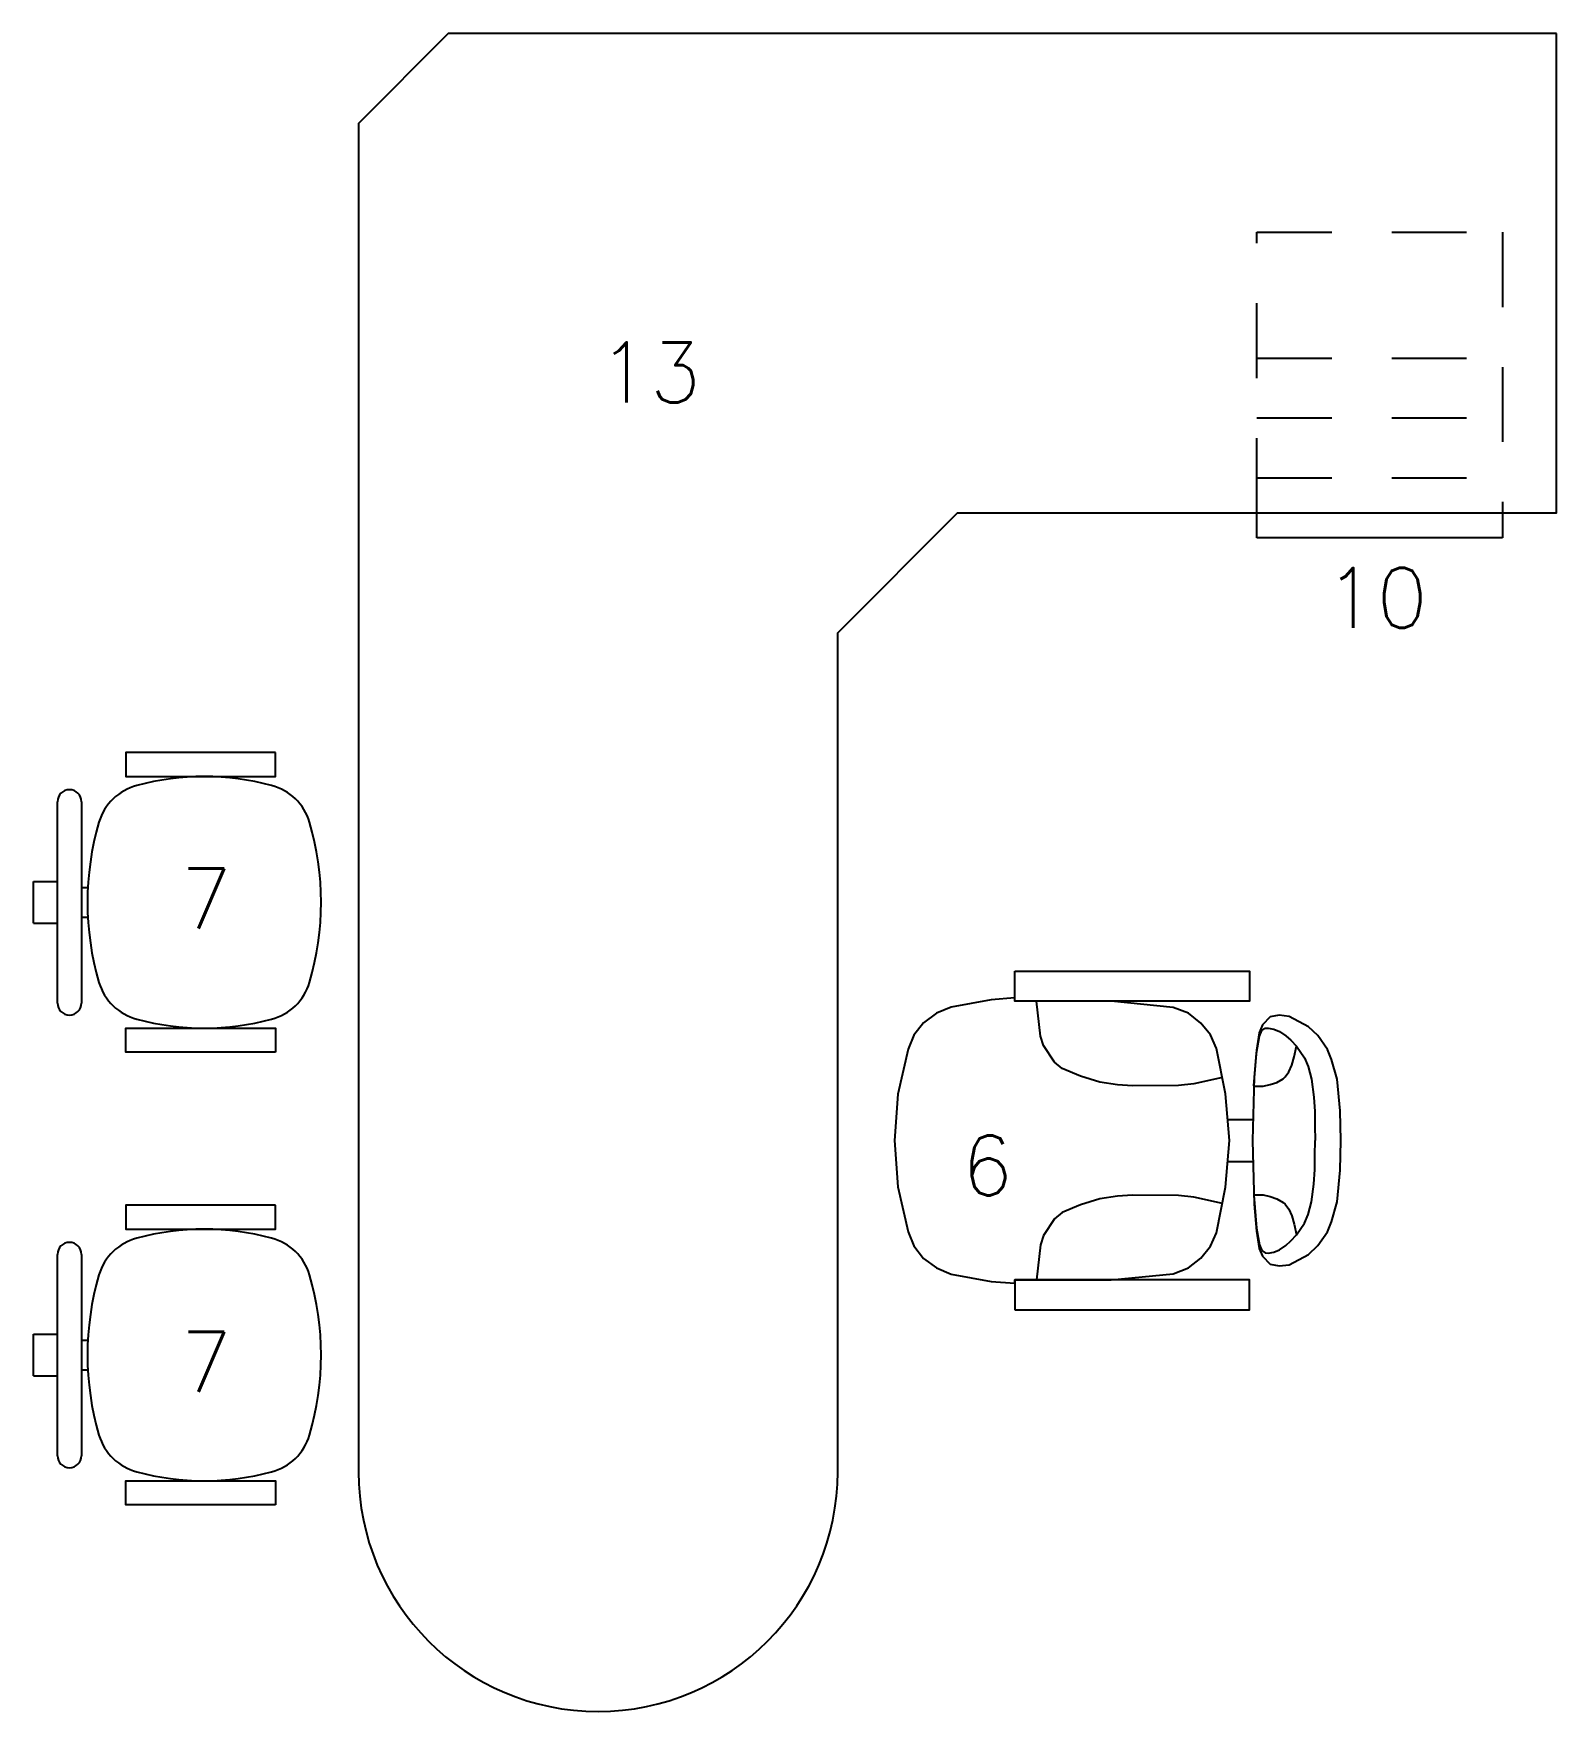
# Model space of a CAD drawing. Extents: x 1207.82 to 1210.37, y -7.87 to -5.07.
import ezdxf

# ---------------------------------------------------------------- set-up
doc = ezdxf.new("R2010")
doc.units = 0
doc.header["$LTSCALE"] = 0.5
doc.linetypes.add('HIDDEN', pattern=[0.375, 0.25, -0.125])
doc.layers.get('0').update_dxf_attribs({"linetype": 'CONTINUOUS'})
doc.styles.add('ROMANS', font='ROMANS.shx', dxfattribs={"height": 0.075})

msp = doc.modelspace()

# ---------------------------------------------------------------- linework, layer by layer
at = {"color": 0, "linetype": 'HIDDEN'}
for p, q in [((1209.8661, -5.87), (1209.8661, -5.4015)), ((1209.8661, -5.4015), (1210.2761, -5.4015)), ((1210.2761, -5.4015), (1210.2761, -5.87)), ((1209.8661, -5.6115), (1210.2761, -5.6115)), ((1209.8661, -5.7115), (1210.2761, -5.7115)), ((1209.8661, -5.8115), (1210.2761, -5.8115))]:
    msp.add_line(p, q, dxfattribs=at)
at = {"color": 0}
for p, q in [((1209.8661, -5.9115), (1209.8661, -5.87)), ((1210.2761, -5.87), (1210.2761, -5.9115)), ((1210.2761, -5.9115), (1209.8661, -5.9115)), ((1207.8236, -6.5548), (1207.8236, -6.4848)), ((1207.8236, -6.4848), (1207.8636, -6.4848)), ((1207.9036, -6.4948), (1207.9136, -6.4948)), ((1207.9036, -6.5448), (1207.9136, -6.5448)), ((1207.8236, -6.5548), (1207.8636, -6.5548)), ((1209.5049, -6.7431), (1209.4983, -6.6848)), ((1209.5097, -6.7588), (1209.5049, -6.7431)), ((1209.8655, -6.7713), (1209.8705, -6.743)), ((1209.8705, -6.743), (1209.8743, -6.7339)), ((1209.8743, -6.7339), (1209.8795, -6.73)), ((1209.8795, -6.73), (1209.885, -6.7295)), ((1209.885, -6.7295), (1209.894, -6.7312)), ((1209.894, -6.7312), (1209.9037, -6.7352)), ((1209.9037, -6.7352), (1209.9144, -6.7423)), ((1209.9144, -6.7423), (1209.9226, -6.7497)), ((1209.528, -6.7864), (1209.5097, -6.7588)), ((1209.8609, -6.8262), (1209.8655, -6.7713)), ((1209.9226, -6.7497), (1209.9321, -6.76)), ((1209.9282, -6.7775), (1209.932, -6.7599)), ((1209.9321, -6.76), (1209.9455, -6.7795)), ((1209.5411, -6.7973), (1209.528, -6.7864)), ((1209.5714, -6.81), (1209.5411, -6.7973)), ((1209.9134, -6.8112), (1209.9192, -6.8027)), ((1209.9192, -6.8027), (1209.9244, -6.7914)), ((1209.9244, -6.7914), (1209.9282, -6.7775)), ((1209.9455, -6.7795), (1209.9518, -6.794)), ((1209.9518, -6.794), (1209.9573, -6.8149)), ((1209.6035, -6.8201), (1209.5714, -6.81)), ((1209.633, -6.8246), (1209.6035, -6.8201)), ((1209.6584, -6.826), (1209.633, -6.8246)), ((1209.7353, -6.8257), (1209.6584, -6.826)), ((1209.7607, -6.8227), (1209.7353, -6.8257)), ((1209.8084, -6.8121), (1209.7607, -6.8227)), ((1209.8613, -6.8268), (1209.8766, -6.8265)), ((1209.8766, -6.8265), (1209.8882, -6.8239)), ((1209.8882, -6.8239), (1209.8995, -6.8202)), ((1209.8995, -6.8202), (1209.9099, -6.8141)), ((1209.9099, -6.8141), (1209.9134, -6.8112)), ((1209.9573, -6.8149), (1209.9613, -6.8447)), ((1209.9613, -6.8447), (1209.9629, -6.8689)), ((1209.8173, -6.8823), (1209.8594, -6.8823)), ((1209.9629, -6.8689), (1209.9629, -6.8928)), ((1209.9629, -6.8928), (1209.9634, -6.9173)), ((1209.9629, -6.9418), (1209.9634, -6.9173)), ((1209.9629, -6.9657), (1209.9629, -6.9418)), ((1209.8173, -6.9523), (1209.8594, -6.9523)), ((1209.9613, -6.9899), (1209.9629, -6.9657)), ((1209.9573, -7.0197), (1209.9613, -6.9899)), ((1209.5714, -7.0246), (1209.5411, -7.0373)), ((1209.6035, -7.0145), (1209.5714, -7.0246)), ((1209.633, -7.01), (1209.6035, -7.0145)), ((1209.6584, -7.0086), (1209.633, -7.01)), ((1209.7353, -7.0089), (1209.6584, -7.0086)), ((1209.7607, -7.0119), (1209.7353, -7.0089)), ((1209.8084, -7.0225), (1209.7607, -7.0119)), ((1209.8609, -7.0084), (1209.8655, -7.0633)), ((1209.8613, -7.0078), (1209.8766, -7.0081)), ((1209.8766, -7.0081), (1209.8882, -7.0107)), ((1209.8882, -7.0107), (1209.8995, -7.0144)), ((1209.8995, -7.0144), (1209.9099, -7.0205)), ((1209.9099, -7.0205), (1209.9134, -7.0234)), ((1209.9134, -7.0234), (1209.9192, -7.0319)), ((1209.9518, -7.0406), (1209.9573, -7.0197)), ((1209.528, -7.0482), (1209.5097, -7.0758)), ((1209.5411, -7.0373), (1209.528, -7.0482)), ((1209.9192, -7.0319), (1209.9244, -7.0432)), ((1209.9244, -7.0432), (1209.9282, -7.0571)), ((1209.9321, -7.0746), (1209.9455, -7.0551)), ((1209.9455, -7.0551), (1209.9518, -7.0406)), ((1209.5097, -7.0758), (1209.5049, -7.0915)), ((1209.8655, -7.0633), (1209.8705, -7.0916)), ((1209.9226, -7.0849), (1209.9321, -7.0746)), ((1209.9282, -7.0571), (1209.932, -7.0747)), ((1209.5049, -7.0915), (1209.4983, -7.1498)), ((1209.8705, -7.0916), (1209.8743, -7.1007)), ((1209.8743, -7.1007), (1209.8795, -7.1046)), ((1209.8795, -7.1046), (1209.885, -7.1051)), ((1209.885, -7.1051), (1209.894, -7.1034)), ((1209.894, -7.1034), (1209.9037, -7.0994)), ((1209.9037, -7.0994), (1209.9144, -7.0923)), ((1209.9144, -7.0923), (1209.9226, -7.0849)), ((1207.8236, -7.3102), (1207.8236, -7.2402)), ((1207.8236, -7.2402), (1207.8636, -7.2402)), ((1207.9036, -7.2502), (1207.9136, -7.2502)), ((1207.9036, -7.3002), (1207.9136, -7.3002)), ((1207.8236, -7.3102), (1207.8636, -7.3102))]:
    msp.add_line(p, q, dxfattribs=at)
for points in [[(1210.3661, -5.07), (1209.3661, -5.07), (1208.5161, -5.07), (1208.3661, -5.22), (1208.3661, -6.07), (1208.3661, -7.47, 1), (1209.1661, -7.47), (1209.1661, -6.07), (1209.3661, -5.87), (1210.3661, -5.87)], [(1208.221, -6.7147, 0.263877), (1208.2844, -6.6534, 0.144019), (1208.2844, -6.3861, 0.263877), (1208.221, -6.3248, 0.133903), (1207.9963, -6.3248, 0.263877), (1207.9329, -6.3861, 0.144019), (1207.9329, -6.6534, 0.263877), (1207.9963, -6.7147, 0.133903)], [(1208.221, -7.4701, 0.263877), (1208.2844, -7.4088, 0.144019), (1208.2844, -7.1415, 0.263877), (1208.221, -7.0802, 0.133903), (1207.9963, -7.0802, 0.263877), (1207.9329, -7.1415, 0.144019), (1207.9329, -7.4088, 0.263877), (1207.9963, -7.4701, 0.133903)]]:
    msp.add_lwpolyline(points, format="xyb", close=True, dxfattribs=at)
for points in [[(1208.2275, -6.2698), (1207.9775, -6.2698), (1207.9775, -6.3098), (1208.2275, -6.3098)], [(1209.4617, -6.6348), (1209.8537, -6.6348), (1209.8537, -6.6848), (1209.4617, -6.6848)], [(1209.8202, -6.9173), (1209.8138, -6.8396), (1209.7988, -6.7635), (1209.7883, -6.7409), (1209.7721, -6.7212), (1209.7518, -6.7049), (1209.7263, -6.6951), (1209.6226, -6.6848), (1209.4617, -6.6848), (1209.4617, -6.6793), (1209.4225, -6.6823), (1209.3553, -6.6945), (1209.331, -6.7049), (1209.3095, -6.7206), (1209.2933, -6.7415), (1209.284, -6.7647), (1209.2666, -6.8401), (1209.2612, -6.9173), (1209.2666, -6.9945), (1209.284, -7.0699), (1209.2933, -7.0931), (1209.3095, -7.114), (1209.331, -7.1297), (1209.3553, -7.1401), (1209.4225, -7.1523), (1209.4617, -7.1553), (1209.4617, -7.1498), (1209.6226, -7.1498), (1209.7263, -7.1395), (1209.7518, -7.1297), (1209.7721, -7.1134), (1209.7883, -7.0937), (1209.7988, -7.0711), (1209.8138, -6.995)], [(1209.8585, -6.9173), (1209.8613, -7.0233), (1209.8651, -7.0683), (1209.8697, -7.0972), (1209.8752, -7.1103), (1209.8882, -7.1237), (1209.9029, -7.1266), (1209.9196, -7.1245), (1209.9519, -7.1073), (1209.9675, -7.0926), (1209.9838, -7.0695), (1209.9905, -7.0527), (1209.9998, -7.0196), (1210.0052, -6.9667), (1210.0062, -6.9173), (1210.0052, -6.8679), (1209.9998, -6.815), (1209.9905, -6.7819), (1209.9838, -6.7651), (1209.9675, -6.742), (1209.9519, -6.7273), (1209.9196, -6.7101), (1209.9029, -6.708), (1209.8882, -6.7109), (1209.8752, -6.7243), (1209.8697, -6.7374), (1209.8651, -6.7663), (1209.8613, -6.8113)], [(1208.2275, -6.7698), (1207.9775, -6.7698), (1207.9775, -6.7298), (1208.2275, -6.7298)], [(1208.2275, -7.0252), (1207.9775, -7.0252), (1207.9775, -7.0652), (1208.2275, -7.0652)], [(1209.4617, -7.1998), (1209.8537, -7.1998), (1209.8537, -7.1498), (1209.4617, -7.1498)], [(1208.2275, -7.5252), (1207.9775, -7.5252), (1207.9775, -7.4852), (1208.2275, -7.4852)]]:
    msp.add_lwpolyline(points, close=True, dxfattribs=at)
for points in [[(1207.8636, -6.6878), (1207.8636, -6.3518)], [(1207.9036, -6.3518), (1207.9036, -6.6878)], [(1207.8636, -7.4432), (1207.8636, -7.1072)], [(1207.9036, -7.1072), (1207.9036, -7.4432)]]:
    msp.add_lwpolyline(points, dxfattribs=at)
for centre, start, end in [((1207.8836, -6.3518), 0, 180), ((1207.8836, -6.6878), 180, 0), ((1207.8836, -7.1072), 0, 180), ((1207.8836, -7.4432), 180, 0)]:
    msp.add_arc(centre, 0.02, start, end, dxfattribs=at)

# ---------------------------------------------------------------- texts
at = {"color": 0, "style": 'ROMANS'}
for s, p in [('13', (1208.7665, -5.6854)), ('10', (1209.9797, -6.0616)), ('7', (1208.0693, -6.5632)), ('6', (1209.3731, -7.0091)), ('7', (1208.0693, -7.3366))]:
    msp.add_text(s, height=0.1, dxfattribs=at).set_placement(p)

doc.saveas('drawing.dxf')
